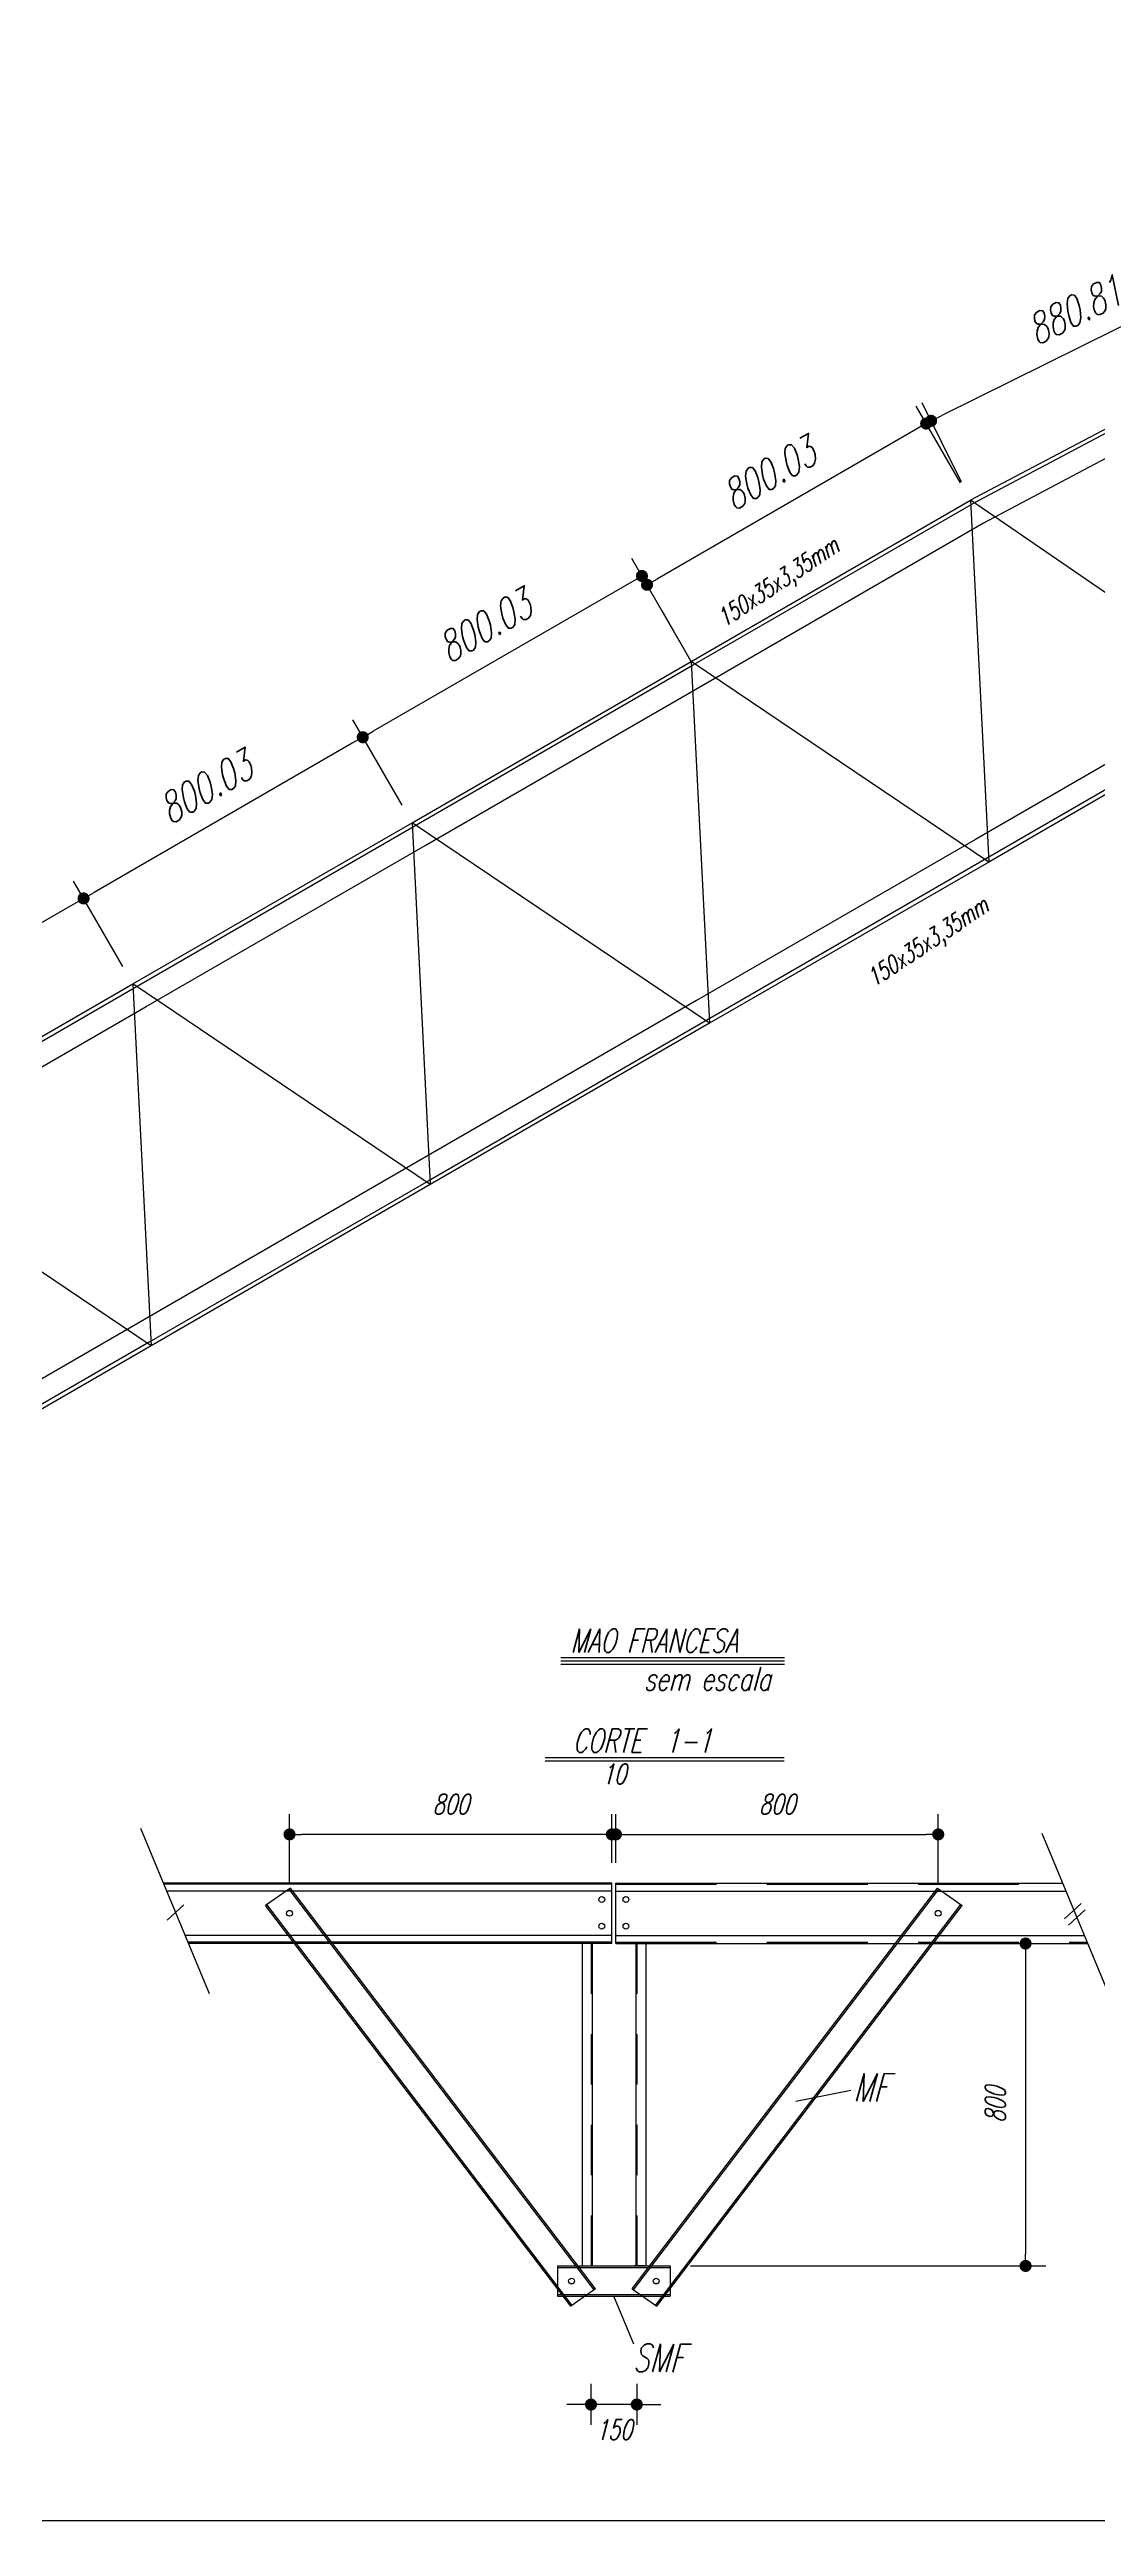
# Model space of a CAD drawing. Extents: x -187 to 453, y 281 to 902.
# Drawn here: x 389.27 to 391.87, y 459.41 to 465.55 of the extents above; entities that cross this region are included whole.
import ezdxf

# ---------------------------------------------------------------- set-up
doc = ezdxf.new("R2010")
doc.units = 0
doc.header["$MEASUREMENT"] = 0
doc.header["$PDMODE"] = 35
doc.linetypes.add('HIDDEN', pattern=[0.375, 0.25, -0.125])
doc.linetypes.add('HIDDEN2', pattern=[0.1875, 0.125, -0.0625])
doc.layers.get('DEFPOINTS').update_dxf_attribs({"linetype": 'CONTINUOUS'})
for name, color, linetype in [('CARGAS', 3, 'CONTINUOUS'), ('CARIMBO', 1, 'CONTINUOUS'), ('CORTE', 1, 'CONTINUOUS'), ('COTA', 1, 'CONTINUOUS'), ('FORMA', 2, 'CONTINUOUS'), ('LAYER3', 3, 'CONTINUOUS'), ('NPILAR', 4, 'CONTINUOUS'), ('PILAR', 4, 'CONTINUOUS')]:
    doc.layers.add(name, color=color, linetype=linetype)
doc.styles.add('E120', font='romans.shx', dxfattribs={"width": 0.7, "oblique": 15, "height": 0.15})
doc.styles.add('E140', font='romans.shx', dxfattribs={"width": 0.7, "oblique": 15, "height": 0.175})
doc.styles.add('style1', font='romans.shx', dxfattribs={"width": 0.7, "oblique": 15, "height": 0.05})
doc.dimstyles.get("Standard").update_dxf_attribs({"dimtxt": 0.18, "dimasz": 0.18, "dimexe": 0.18, "dimexo": 0.0625, "dimgap": 0.09, "dimtad": 0, "dimtih": 1, "dimtoh": 1, "dimdec": 4, "dimzin": 0, "dimdsep": 46, "dimtxsty": 'Standard', "dimcen": 0.09, "dimadec": 0, "dimazin": 0, "dimtfac": 1, "dimtdec": 4, "dimtofl": 0, "dimtmove": 0, "dimatfit": 3, "dimfxl": 1, "dimtolj": 1, "dimtzin": 0, "dimarcsym": 0})

# ---------------------------------------------------------------- blocks, each defined once
blk = doc.blocks.new('DOT')
at = {"layer": 'CARGAS', "color": 0, "linetype": 'ByBlock'}
blk.add_line((-0.5, 0), (-1, 0), dxfattribs=at)
at = {"layer": 'CARGAS', "color": 0, "linetype": 'ByBlock', "const_width": 0.5}
blk.add_lwpolyline([(-0.25, 0, 1), (0.25, 0, 1)], format="xyb", close=True, dxfattribs=at)
blk = doc.blocks.new('*D10')
at = {"layer": 'COTA', "linetype": 'Continuous', "lineweight": -2, "transparency": 16777216}
for p, q in [((392.325, 464.8681), (392.2273, 465.0651)), ((392.2226, 465.007), (391.4873, 464.6423)), ((391.5359, 464.4767), (391.4382, 464.6738))]:
    blk.add_line(p, q, dxfattribs=at)
at = {"layer": 'DEFPOINTS', "color": 0, "linetype": 'Continuous', "transparency": 16777216}
for p in [(392.3472, 464.8233), (391.4604, 464.629), (391.5581, 464.4319)]:
    blk.add_point(p, dxfattribs=at)
at = {"layer": 'COTA', "linetype": 'Continuous', "lineweight": -2, "transparency": 16777216, "xscale": 0.03, "yscale": 0.03, "zscale": 0.03}
for p, rotation in [((392.2495, 465.0203), 26.37912177639911), ((391.4604, 464.629), 206.3791217763991)]:
    blk.add_blockref('DOT', p, dxfattribs=dict(at, rotation=rotation))
at = {"layer": 'COTA', "color": 2, "linetype": 'Continuous', "transparency": 16777216, "insert": (391.816, 464.9031), "char_height": 0.075, "attachment_point": 5, "rotation": 26.37912, "style": 'style1'}
blk.add_mtext('\\A1;880.81', dxfattribs=at)
blk = doc.blocks.new('*D11')
at = {"layer": 'COTA', "linetype": 'Continuous', "lineweight": -2, "transparency": 16777216}
for p, q in [((391.5331, 464.4752), (391.4232, 464.6656)), ((391.4223, 464.6073), (390.7813, 464.2373)), ((390.8402, 464.0753), (390.7304, 464.2656))]:
    blk.add_line(p, q, dxfattribs=at)
at = {"layer": 'DEFPOINTS', "color": 0, "linetype": 'Continuous', "transparency": 16777216}
for p in [(391.5581, 464.4319), (390.7554, 464.2223), (390.8652, 464.032)]:
    blk.add_point(p, dxfattribs=at)
at = {"layer": 'COTA', "linetype": 'Continuous', "lineweight": -2, "transparency": 16777216, "xscale": 0.03, "yscale": 0.03, "zscale": 0.03}
for p, rotation in [((391.4482, 464.6223), 29.99617897026495), ((390.7554, 464.2223), 209.996178970265)]:
    blk.add_blockref('DOT', p, dxfattribs=dict(at, rotation=rotation))
at = {"layer": 'COTA', "color": 2, "linetype": 'Continuous', "transparency": 16777216, "insert": (391.0581, 464.4981), "char_height": 0.075, "attachment_point": 5, "rotation": 29.99618, "style": 'style1'}
blk.add_mtext('\\A1;800.03', dxfattribs=at)
blk = doc.blocks.new('*D12')
at = {"layer": 'COTA', "linetype": 'Continuous', "lineweight": -2, "transparency": 16777216}
for p, q in [((390.8402, 464.0753), (390.7178, 464.2874)), ((390.7168, 464.2291), (390.0759, 463.8591)), ((390.1474, 463.6753), (390.0249, 463.8874))]:
    blk.add_line(p, q, dxfattribs=at)
at = {"layer": 'DEFPOINTS', "color": 0, "linetype": 'Continuous', "transparency": 16777216}
for p in [(390.8652, 464.032), (390.0499, 463.8441), (390.1724, 463.632)]:
    blk.add_point(p, dxfattribs=at)
at = {"layer": 'COTA', "linetype": 'Continuous', "lineweight": -2, "transparency": 16777216, "xscale": 0.03, "yscale": 0.03, "zscale": 0.03}
for p, rotation in [((390.7428, 464.2441), 29.99671790932929), ((390.0499, 463.8441), 209.9967179093293)]:
    blk.add_blockref('DOT', p, dxfattribs=dict(at, rotation=rotation))
at = {"layer": 'COTA', "color": 2, "linetype": 'Continuous', "transparency": 16777216, "insert": (390.3526, 464.1199), "char_height": 0.075, "attachment_point": 5, "rotation": 29.99672, "style": 'style1'}
blk.add_mtext('\\A1;800.03', dxfattribs=at)
blk = doc.blocks.new('*D13')
at = {"layer": 'COTA', "linetype": 'Continuous', "lineweight": -2, "transparency": 16777216}
for p, q in [((390.1474, 463.6753), (390.0249, 463.8874)), ((390.0239, 463.8291), (389.383, 463.4591)), ((389.4545, 463.2753), (389.332, 463.4874))]:
    blk.add_line(p, q, dxfattribs=at)
at = {"layer": 'DEFPOINTS', "color": 0, "linetype": 'Continuous', "transparency": 16777216}
for p in [(390.1724, 463.632), (389.357, 463.4441), (389.4795, 463.232)]:
    blk.add_point(p, dxfattribs=at)
at = {"layer": 'COTA', "linetype": 'Continuous', "lineweight": -2, "transparency": 16777216, "xscale": 0.03, "yscale": 0.03, "zscale": 0.03}
for p, rotation in [((390.0499, 463.8441), 29.99671790932857), ((389.357, 463.4441), 209.9967179093287)]:
    blk.add_blockref('DOT', p, dxfattribs=dict(at, rotation=rotation))
at = {"layer": 'COTA', "color": 2, "linetype": 'Continuous', "transparency": 16777216, "insert": (389.6597, 463.7199), "char_height": 0.075, "attachment_point": 5, "rotation": 29.99672, "style": 'style1'}
blk.add_mtext('\\A1;800.03', dxfattribs=at)
blk = doc.blocks.new('*D14')
at = {"layer": 'COTA', "linetype": 'Continuous', "lineweight": -2, "transparency": 16777216}
for p, q in [((389.4545, 463.2753), (389.332, 463.4874)), ((389.3311, 463.4291), (388.6901, 463.0592)), ((388.7616, 462.8753), (388.6392, 463.0875))]:
    blk.add_line(p, q, dxfattribs=at)
at = {"layer": 'DEFPOINTS', "color": 0, "linetype": 'Continuous', "transparency": 16777216}
for p in [(389.4795, 463.232), (388.6642, 463.0442), (388.7866, 462.832)]:
    blk.add_point(p, dxfattribs=at)
at = {"layer": 'COTA', "linetype": 'Continuous', "lineweight": -2, "transparency": 16777216, "xscale": 0.03, "yscale": 0.03, "zscale": 0.03}
for p, rotation in [((389.357, 463.4441), 29.99671790932857), ((388.6642, 463.0442), 209.9967179093287)]:
    blk.add_blockref('DOT', p, dxfattribs=dict(at, rotation=rotation))
at = {"layer": 'COTA', "color": 2, "linetype": 'Continuous', "transparency": 16777216, "insert": (388.9669, 463.3199), "char_height": 0.075, "attachment_point": 5, "rotation": 29.99672, "style": 'style1'}
blk.add_mtext('\\A1;800.03', dxfattribs=at)
blk = doc.blocks.new('*D15')
at = {"layer": 'COTA', "linetype": 'Continuous', "lineweight": -2, "transparency": 16777216}
for p, q in [((395.8268, 465.5352), (396.5202, 465.5352)), ((396.4702, 465.5052), (396.4702, 459.4502)), ((382.9264, 459.4202), (396.5202, 459.4202))]:
    blk.add_line(p, q, dxfattribs=at)
at = {"layer": 'DEFPOINTS', "color": 0, "linetype": 'Continuous', "transparency": 16777216}
for p in [(395.7768, 465.5352), (382.8764, 459.4202), (396.4702, 459.4202)]:
    blk.add_point(p, dxfattribs=at)
at = {"layer": 'COTA', "linetype": 'Continuous', "lineweight": -2, "transparency": 16777216, "xscale": 0.03, "yscale": 0.03, "zscale": 0.03}
for p, rotation in [((396.4702, 465.5352), 90), ((396.4702, 459.4202), 270)]:
    blk.add_blockref('DOT', p, dxfattribs=dict(at, rotation=rotation))
at = {"layer": 'COTA', "color": 2, "linetype": 'Continuous', "transparency": 16777216, "insert": (396.3827, 462.4777), "char_height": 0.075, "attachment_point": 5, "rotation": 90, "style": 'style1'}
blk.add_mtext('\\A1;6114.95', dxfattribs=at)
blk = doc.blocks.new('*D19')
at = {"layer": 'COTA', "linetype": 'Continuous', "lineweight": -2, "transparency": 16777216}
for p, q in [((391.606, 460.8514), (391.7449, 460.8514)), ((391.6949, 460.8214), (391.6949, 460.0815)), ((390.8631, 460.0515), (391.7449, 460.0515))]:
    blk.add_line(p, q, dxfattribs=at)
at = {"layer": 'DEFPOINTS', "color": 0, "linetype": 'Continuous', "transparency": 16777216}
for p in [(391.556, 460.8514), (390.8131, 460.0515), (391.6949, 460.0515)]:
    blk.add_point(p, dxfattribs=at)
at = {"layer": 'COTA', "linetype": 'Continuous', "lineweight": -2, "transparency": 16777216, "xscale": 0.03, "yscale": 0.03, "zscale": 0.03}
for p, rotation in [((391.6949, 460.8514), 90), ((391.6949, 460.0515), 270)]:
    blk.add_blockref('DOT', p, dxfattribs=dict(at, rotation=rotation))
at = {"layer": 'COTA', "color": 2, "linetype": 'Continuous', "transparency": 16777216, "insert": (391.6199, 460.4514), "char_height": 0.05, "attachment_point": 5, "rotation": 90, "style": 'style1'}
blk.add_mtext('\\A1;800', dxfattribs=at)
blk = doc.blocks.new('*D20')
at = {"layer": 'COTA', "linetype": 'Continuous', "lineweight": -2, "transparency": 16777216}
for p, q in [((390.6781, 461.0519), (390.6781, 461.1721)), ((390.7081, 461.1221), (391.4481, 461.1221)), ((391.4781, 460.9987), (391.4781, 461.1721))]:
    blk.add_line(p, q, dxfattribs=at)
at = {"layer": 'DEFPOINTS', "color": 0, "linetype": 'Continuous', "transparency": 16777216}
for p in [(391.4781, 461.1221), (390.6781, 461.0019), (391.4781, 460.9487)]:
    blk.add_point(p, dxfattribs=at)
at = {"layer": 'COTA', "linetype": 'Continuous', "lineweight": -2, "transparency": 16777216, "xscale": 0.03, "yscale": 0.03, "zscale": 0.03, "rotation": 180}
blk.add_blockref('DOT', (390.6781, 461.1221), dxfattribs=at)
at = {"layer": 'COTA', "linetype": 'Continuous', "lineweight": -2, "transparency": 16777216, "xscale": 0.03, "yscale": 0.03, "zscale": 0.03}
blk.add_blockref('DOT', (391.4781, 461.1221), dxfattribs=at)
at = {"layer": 'COTA', "color": 2, "linetype": 'Continuous', "transparency": 16777216, "insert": (391.0781, 461.1971), "char_height": 0.05, "attachment_point": 5, "style": 'style1'}
blk.add_mtext('\\A1;800', dxfattribs=at)
blk = doc.blocks.new('*D21')
at = {"layer": 'COTA', "linetype": 'Continuous', "lineweight": -2, "transparency": 16777216}
for p, q in [((390.6381, 461.1221), (390.6081, 461.1221)), ((390.6681, 461.0516), (390.6681, 461.1721)), ((390.6781, 461.1221), (390.6681, 461.1221)), ((390.6781, 461.0519), (390.6781, 461.1721)), ((390.7081, 461.1221), (390.7381, 461.1221))]:
    blk.add_line(p, q, dxfattribs=at)
at = {"layer": 'DEFPOINTS', "color": 0, "linetype": 'Continuous', "transparency": 16777216}
for p in [(390.6681, 461.1221), (390.6681, 461.0016), (390.6781, 461.0019)]:
    blk.add_point(p, dxfattribs=at)
at = {"layer": 'COTA', "linetype": 'Continuous', "lineweight": -2, "transparency": 16777216, "xscale": 0.03, "yscale": 0.03, "zscale": 0.03}
blk.add_blockref('DOT', (390.6681, 461.1221), dxfattribs=at)
at = {"layer": 'COTA', "linetype": 'Continuous', "lineweight": -2, "transparency": 16777216, "xscale": 0.03, "yscale": 0.03, "zscale": 0.03, "rotation": 180}
blk.add_blockref('DOT', (390.6781, 461.1221), dxfattribs=at)
at = {"layer": 'COTA', "color": 2, "linetype": 'Continuous', "transparency": 16777216, "insert": (390.6731, 461.2721), "char_height": 0.05, "attachment_point": 5, "style": 'style1'}
blk.add_mtext('\\A1;10', dxfattribs=at)
blk = doc.blocks.new('*D22')
at = {"layer": 'COTA', "linetype": 'Continuous', "lineweight": -2, "transparency": 16777216}
for p, q in [((389.8681, 460.9987), (389.8681, 461.1721)), ((390.6381, 461.1221), (389.8981, 461.1221)), ((390.6681, 461.0516), (390.6681, 461.1721))]:
    blk.add_line(p, q, dxfattribs=at)
at = {"layer": 'DEFPOINTS', "color": 0, "linetype": 'Continuous', "transparency": 16777216}
for p in [(389.8681, 461.1221), (390.6681, 461.0016), (389.8681, 460.9487)]:
    blk.add_point(p, dxfattribs=at)
at = {"layer": 'COTA', "linetype": 'Continuous', "lineweight": -2, "transparency": 16777216, "xscale": 0.03, "yscale": 0.03, "zscale": 0.03, "rotation": 180}
blk.add_blockref('DOT', (389.8681, 461.1221), dxfattribs=at)
at = {"layer": 'COTA', "linetype": 'Continuous', "lineweight": -2, "transparency": 16777216, "xscale": 0.03, "yscale": 0.03, "zscale": 0.03}
blk.add_blockref('DOT', (390.6681, 461.1221), dxfattribs=at)
at = {"layer": 'COTA', "color": 2, "linetype": 'Continuous', "transparency": 16777216, "insert": (390.2681, 461.1971), "char_height": 0.05, "attachment_point": 5, "style": 'style1'}
blk.add_mtext('\\A1;800', dxfattribs=at)
blk = doc.blocks.new('*D167')
at = {"layer": 'COTA', "linetype": 'Continuous', "lineweight": -2, "transparency": 16777216}
for p, q in [((390.5863, 459.7077), (390.5563, 459.7077)), ((390.6163, 459.7589), (390.6163, 459.6577)), ((390.7299, 459.7077), (390.6163, 459.7077)), ((390.7299, 459.7589), (390.7299, 459.6577)), ((390.7599, 459.7077), (390.7899, 459.7077))]:
    blk.add_line(p, q, dxfattribs=at)
at = {"layer": 'DEFPOINTS', "color": 0, "linetype": 'Continuous', "transparency": 16777216}
for p in [(390.6163, 459.8089), (390.7299, 459.8089), (390.6163, 459.7077)]:
    blk.add_point(p, dxfattribs=at)
at = {"layer": 'COTA', "linetype": 'Continuous', "lineweight": -2, "transparency": 16777216, "xscale": 0.03, "yscale": 0.03, "zscale": 0.03}
blk.add_blockref('DOT', (390.6163, 459.7077), dxfattribs=at)
at = {"layer": 'COTA', "linetype": 'Continuous', "lineweight": -2, "transparency": 16777216, "xscale": 0.03, "yscale": 0.03, "zscale": 0.03, "rotation": 180}
blk.add_blockref('DOT', (390.7299, 459.7077), dxfattribs=at)
at = {"layer": 'COTA', "color": 2, "linetype": 'Continuous', "transparency": 16777216, "insert": (390.6731, 459.6454), "char_height": 0.05, "attachment_point": 5, "style": 'style1'}
blk.add_mtext('\\A1;150', dxfattribs=at)

msp = doc.modelspace()

# ---------------------------------------------------------------- linework, layer by layer
at = {"layer": 'CORTE', "linetype": 'Continuous'}
for centre in [(389.86814751, 460.92640669), (391.47805003, 460.92640669), (390.56810513, 460.01396194), (390.77809241, 460.01396194)]:
    msp.add_circle(centre, 0.00722434, dxfattribs=at)
at = {"layer": 'COTA', "linetype": 'Continuous'}
for p, q in [((389.49826839, 461.13769597), (389.66894981, 460.72751535)), ((391.73510435, 461.12551253), (391.90578578, 460.71533191)), ((390.66809907, 461.00140215), (389.554982, 461.00140215)), ((390.66809907, 460.99827733), (389.55628227, 460.99827733)), ((390.66809907, 460.85141123), (390.66809907, 461.00140215)), ((390.67809847, 460.85141123), (390.67809847, 461.00140215)), ((390.67809847, 461.00140215), (391.78674828, 461.00140215)), ((390.66809907, 460.98140336), (389.56330375, 460.98140336)), ((389.56454012, 460.9092344), (389.60617533, 460.94724196)), ((390.67809847, 460.98140336), (391.79507003, 460.98140336)), ((391.79117743, 460.91290523), (391.83281263, 460.95091279)), ((391.80137609, 460.89705096), (391.8430113, 460.93505851)), ((390.66809907, 460.87141002), (389.60907339, 460.87141002)), ((390.67809847, 460.87141002), (391.84083967, 460.87141002)), ((390.66809907, 460.85453604), (389.61609487, 460.85453604)), ((390.66809907, 460.85141123), (389.61739515, 460.85141123)), ((390.5940045, 460.85141123), (390.5940045, 460.05145967)), ((390.62230185, 460.85141123), (390.59730336, 460.85141123)), ((390.61900299, 460.85141123), (390.61900299, 460.05145967)), ((390.62496168, 460.85101125), (390.62496168, 460.85101125)), ((390.67809847, 460.85141123), (391.84916143, 460.85141123)), ((390.72389569, 460.85141123), (390.74889418, 460.85141123)), ((390.72719493, 460.85141123), (390.72719493, 460.05145967)), ((390.75219341, 460.85141123), (390.75219341, 460.05145967)), ((391.26157942, 460.48665513), (391.1244779, 460.45936143)), ((390.59730336, 460.05145967), (390.62230185, 460.05145967)), ((390.74889418, 460.05145967), (390.72389569, 460.05145967)), ((390.72242767, 459.85736257), (390.67309877, 459.97646421))]:
    msp.add_line(p, q, dxfattribs=at)
at = {"layer": 'COTA', "linetype": 'HIDDEN'}
for p, q in [((390.67809847, 460.99827733), (391.78804855, 460.99827733)), ((390.67809847, 460.85453604), (391.84786115, 460.85453604))]:
    msp.add_line(p, q, dxfattribs=at)
at = {"layer": 'COTA', "linetype": 'HIDDEN2'}
for p, q in [((390.61634315, 460.85141123), (390.61634315, 460.05145967)), ((390.72985477, 460.85141123), (390.72985477, 460.05145967))]:
    msp.add_line(p, q, dxfattribs=at)
at = {"layer": 'COTA', "linetype": 'Continuous'}
for centre in [(390.64310059, 460.96045957), (390.70309695, 460.96045957), (390.64310059, 460.89430624), (390.70309695, 460.89430624)]:
    msp.add_circle(centre, 0.00722434, dxfattribs=at)
at = {"layer": 'FORMA', "linetype": 'Continuous'}
for p, q in [((391.94752347, 464.6376285), (391.55810715, 464.43192968)), ((391.95219433, 464.62878593), (391.562778, 464.42308711)), ((391.97788401, 464.5801518), (391.58846769, 464.37445298)), ((390.86523469, 464.03195684), (391.55810715, 464.43192968)), ((390.87023435, 464.02329594), (391.56310681, 464.42326877)), ((390.89773249, 463.97566096), (391.59060494, 464.37563379)), ((392.30299649, 463.92090718), (391.55810715, 464.43192968)), ((391.55810715, 464.43192968), (391.60329062, 463.53431476)), ((390.17236224, 463.63198401), (390.86523469, 464.03195684)), ((390.1773619, 463.6233231), (390.87023435, 464.02329594)), ((391.60329062, 463.53431476), (390.86523469, 464.03195684)), ((390.86523469, 464.03195684), (390.91041879, 463.13434084)), ((390.20486003, 463.57568812), (390.89773249, 463.97566096)), ((391.91722865, 463.79059756), (391.57079274, 463.5906106)), ((391.94472686, 463.74296262), (391.59829095, 463.54297566)), ((391.94972653, 463.73430172), (391.60329062, 463.53431476)), ((389.47948979, 463.23201117), (390.17236224, 463.63198401)), ((389.48448945, 463.22335027), (390.1773619, 463.6233231)), ((389.51198758, 463.17571529), (390.20486003, 463.57568812)), ((390.91041879, 463.13434084), (390.17236224, 463.63198401)), ((390.17236224, 463.63198401), (390.21754697, 462.73436692)), ((391.57079274, 463.5906106), (390.87792091, 463.19063668)), ((391.59829095, 463.54297566), (390.90541912, 463.14300174)), ((391.60329062, 463.53431476), (390.91041879, 463.13434084)), ((388.78661733, 462.83203834), (389.47948979, 463.23201117)), ((388.79161699, 462.82337743), (389.48448945, 463.22335027)), ((390.21754697, 462.73436692), (389.47948979, 463.23201117)), ((389.47948979, 463.23201117), (389.52467514, 462.334393)), ((388.81911513, 462.77574245), (389.51198758, 463.17571529)), ((390.87792091, 463.19063668), (390.18504909, 462.79066276)), ((390.90541912, 463.14300174), (390.21254729, 462.74302782)), ((390.91041879, 463.13434084), (390.21754697, 462.73436692)), ((389.52467514, 462.334393), (388.78661733, 462.83203834)), ((390.18504909, 462.79066276), (389.49217726, 462.39068884)), ((390.21254729, 462.74302782), (389.51967547, 462.3430539)), ((390.21754697, 462.73436692), (389.52467514, 462.334393)), ((389.49217726, 462.39068884), (388.79930543, 461.99071492)), ((389.51967547, 462.3430539), (388.82680364, 461.94307998)), ((389.52467514, 462.334393), (388.83180332, 461.93441908)), ((389.87012198, 460.9888717), (389.80873394, 460.94579238)), ((390.56613066, 459.95149692), (389.80873394, 460.94579238)), ((390.56940469, 459.95379448), (389.81200797, 460.94808995)), ((390.62424466, 459.99227868), (389.86684795, 460.98657414)), ((390.62751869, 459.99457624), (389.87012198, 460.9888717)), ((390.71867885, 459.99457624), (391.47607556, 460.9888717)), ((390.72195287, 459.99227868), (391.47934959, 460.98657414)), ((390.77679285, 459.95379448), (391.53418957, 460.94808995)), ((390.78006688, 459.95149692), (391.53746359, 460.94579238)), ((391.47607556, 460.9888717), (391.53746359, 460.94579238)), ((390.53310725, 460.05145967), (390.81309029, 460.05145967)), ((390.53310725, 460.05145967), (390.53310725, 459.97646421)), ((390.53310725, 460.04745991), (390.81309029, 460.04745991)), ((390.81309029, 460.05145967), (390.81309029, 459.97646421)), ((390.53310725, 459.98046396), (390.81309029, 459.98046396)), ((390.53310725, 459.97646421), (390.81309029, 459.97646421)), ((390.62751869, 459.99457624), (390.56613066, 459.95149692)), ((390.71867885, 459.99457624), (390.78006688, 459.95149692))]:
    msp.add_line(p, q, dxfattribs=at)
msp.add_circle((390.56810513, 460.01396194), 0.00722434, dxfattribs=at)
at = {"layer": 'LAYER3', "linetype": 'Continuous'}
msp.add_lwpolyline([(390.82193317, 464.00695334), (390.86523281, 464.0319601), (390.79271319, 464.15752906)], dxfattribs=at)
at = {"layer": 'PILAR', "color": 1}
for p, q in [((390.54141011, 461.56117832), (391.09645804, 461.56117832)), ((390.54141011, 461.55284549), (391.09645804, 461.55284549)), ((390.54141011, 461.54451266), (391.09645804, 461.54451266)), ((390.50228498, 461.31315912), (391.0960928, 461.31315912)), ((390.50228498, 461.30482629), (391.0960928, 461.30482629))]:
    msp.add_line(p, q, dxfattribs=at)

# ---------------------------------------------------------------- texts
at = {"layer": 'CARIMBO', "style": 'E140', "oblique": 15, "width": 0.7}
for p in [(390.94751263, 464.11611558), (391.31891847, 463.22350825)]:
    msp.add_text('150x35x3,35mm', height=0.0437736021, rotation=33.619140844, dxfattribs=at).set_placement(p)
at = {"layer": 'NPILAR', "color": 3, "style": 'E140', "oblique": 15, "width": 0.7}
for s, height, p in [('MAO FRANCESA', 0.0583298014, (390.56525478, 461.57353317)), ('sem escala', 0.058327542, (390.74714141, 461.47894683)), ('CORTE  1-1', 0.058329801, (390.57088651, 461.32551397))]:
    msp.add_text(s, height=height, dxfattribs=at).set_placement(p)
at = {"layer": 'NPILAR', "color": 3, "style": 'E120', "oblique": 15, "width": 0.7}
for s, p in [('MF', (391.26658977, 460.45999995)), ('SMF', (390.7193068, 459.78921292))]:
    msp.add_text(s, height=0.069429744, rotation=359.50903442, dxfattribs=at).set_placement(p)

# ---------------------------------------------------------------- dimensions: what is measured, and where the dimension line sits
at = {"layer": 'COTA', "linetype": 'Continuous'}
for base, p1, p2, angle, override, picture, middle in [((396.47023498, 459.42020879), (395.7767735, 465.53515621), (382.87635788, 459.42020879), 90, {"dimscale": 0.05, "dimtxt": 0.125, "dimasz": 0.6, "dimexe": 1, "dimexo": 1, "dimgap": 1, "dimtad": 1, "dimtih": 0, "dimtoh": 0, "dimdec": 2, "dimlfac": 1000, "dimzin": 12, "dimtxsty": 'style1', "dimblk1": 'DOT', "dimblk2": 'DOT', "dimsah": 1, "dimcen": 0.3, "dimclrd": 256, "dimclre": 256, "dimclrt": 2, "dimadec": 2, "dimtofl": 1, "dimtmove": 2, "dimldrblk": 'DOT', "dimtvp": 1, "dimtzin": 12}, '*D15', (396.38273498, 462.4776825)), ((389.3570362, 463.44413506), (390.17236224, 463.63198401), (389.47948979, 463.23201117), 29.996717909, {"dimscale": 0.05, "dimtxt": 0.125, "dimasz": 0.6, "dimexe": 1, "dimexo": 1, "dimgap": 1, "dimtad": 1, "dimtih": 0, "dimtoh": 0, "dimdec": 2, "dimlfac": 1000, "dimzin": 12, "dimtxsty": 'style1', "dimblk1": 'DOT', "dimblk2": 'DOT', "dimsah": 1, "dimcen": 0.3, "dimclrd": 256, "dimclre": 256, "dimclrt": 2, "dimadec": 2, "dimtofl": 1, "dimtmove": 2, "dimldrblk": 'DOT', "dimtvp": 1, "dimtzin": 12}, '*D13', (389.65972583, 463.71990284)), ((388.66416563, 463.04415897), (389.47948979, 463.23201117), (388.78661733, 462.83203834), 29.996717909, {"dimscale": 0.05, "dimtxt": 0.125, "dimasz": 0.6, "dimexe": 1, "dimexo": 1, "dimgap": 1, "dimtad": 1, "dimtih": 0, "dimtoh": 0, "dimdec": 2, "dimlfac": 1000, "dimzin": 12, "dimtxsty": 'style1', "dimblk1": 'DOT', "dimblk2": 'DOT', "dimsah": 1, "dimcen": 0.3, "dimclrd": 256, "dimclre": 256, "dimclrt": 2, "dimadec": 2, "dimtofl": 1, "dimtmove": 2, "dimldrblk": 'DOT', "dimtvp": 1, "dimtzin": 12}, '*D14', (388.96685526, 463.31992674)), ((391.6948797, 460.05145967), (391.55596121, 460.85141123), (390.81309029, 460.05145967), 90, {"dimscale": 0.05, "dimtxt": 0.125, "dimasz": 0.6, "dimexe": 1, "dimexo": 1, "dimgap": 1, "dimtad": 1, "dimtih": 0, "dimtoh": 0, "dimdec": 0, "dimlfac": 1000, "dimzin": 12, "dimtxsty": 'style1', "dimblk1": 'DOT', "dimblk2": 'DOT', "dimsah": 1, "dimcen": 0.3, "dimclrd": 256, "dimclre": 256, "dimclrt": 2, "dimadec": 2, "dimtofl": 1, "dimtmove": 2, "dimldrblk": 'DOT', "dimtvp": 1, "dimtzin": 12}, '*D19', (391.6198797, 460.45143545))]:
    dim = msp.add_linear_dim(base=base, p1=p1, p2=p2, angle=angle, dimstyle='Standard', override=override, dxfattribs=at)
    dim.commit()
    dim.dimension.update_dxf_attribs({"geometry": picture, "text_midpoint": middle})
for p1, p2, distance, picture, middle in [((392.34720298, 464.82328192), (391.55810715, 464.43192968), -0.21996701, '*D10', (391.81604478, 464.90305742)), ((391.55810715, 464.43192968), (390.86523281, 464.0319601), -0.21976543, '*D11', (391.05805501, 464.4980548)), ((390.86523281, 464.0319601), (390.17236224, 463.63198401), -0.24493523, '*D12', (390.3525964, 464.11987893))]:
    dim = msp.add_aligned_dim(p1=p1, p2=p2, distance=distance, dimstyle='Standard', override={"dimscale": 0.05, "dimtxt": 0.125, "dimasz": 0.6, "dimexe": 1, "dimexo": 1, "dimgap": 1, "dimtad": 1, "dimtih": 0, "dimtoh": 0, "dimdec": 2, "dimlfac": 1000, "dimzin": 12, "dimtxsty": 'style1', "dimblk1": 'DOT', "dimblk2": 'DOT', "dimsah": 1, "dimcen": 0.3, "dimclrd": 256, "dimclre": 256, "dimclrt": 2, "dimadec": 2, "dimtofl": 1, "dimtmove": 2, "dimldrblk": 'DOT', "dimtvp": 1, "dimtzin": 12}, dxfattribs=at)
    dim.commit()
    dim.dimension.update_dxf_attribs({"geometry": picture, "text_midpoint": middle})
for base, p1, p2, picture, middle in [((390.66809907, 461.12212715), (390.67809847, 461.00191714), (390.66809907, 461.00157261), '*D21', (390.67309877, 461.27212715)), ((389.86814751, 461.12212715), (390.66809907, 461.00157261), (389.86814751, 460.94871489), '*D22', (390.26812329, 461.19712715)), ((391.47805003, 461.12212715), (390.67809847, 461.00191714), (391.47805003, 460.94871489), '*D20', (391.07807425, 461.19712715))]:
    dim = msp.add_linear_dim(base=base, p1=p1, p2=p2, dimstyle='Standard', override={"dimscale": 0.05, "dimtxt": 0.125, "dimasz": 0.6, "dimexe": 1, "dimexo": 1, "dimgap": 1, "dimtad": 1, "dimtih": 0, "dimtoh": 0, "dimdec": 0, "dimlfac": 1000, "dimzin": 12, "dimtxsty": 'style1', "dimblk1": 'DOT', "dimblk2": 'DOT', "dimsah": 1, "dimcen": 0.3, "dimclrd": 256, "dimclre": 256, "dimclrt": 2, "dimadec": 2, "dimtofl": 1, "dimtmove": 2, "dimldrblk": 'DOT', "dimtvp": 1, "dimtzin": 12}, dxfattribs=at)
    dim.commit()
    dim.dimension.update_dxf_attribs({"geometry": picture, "text_midpoint": middle})
dim = msp.add_linear_dim(base=(390.61634315, 459.70774524), p1=(390.72985477, 459.808934), p2=(390.61634315, 459.808934), text='150', dimstyle='Standard', override={"dimscale": 0.05, "dimtxt": 0.125, "dimasz": 0.6, "dimexe": 1, "dimexo": 1, "dimgap": 1, "dimtad": 1, "dimtih": 0, "dimtoh": 0, "dimdec": 0, "dimlfac": 1000, "dimzin": 12, "dimtxsty": 'style1', "dimblk1": 'DOT', "dimblk2": 'DOT', "dimsah": 1, "dimcen": 0.3, "dimclrd": 256, "dimclre": 256, "dimclrt": 2, "dimadec": 2, "dimtofl": 1, "dimtmove": 2, "dimldrblk": 'DOT', "dimtvp": 1, "dimtzin": 12}, dxfattribs=at)
dim.commit()
dim.dimension.update_dxf_attribs({"geometry": '*D167', "text_midpoint": (390.67309896, 459.64544488), "dimtype": 160})

doc.saveas('drawing.dxf')
